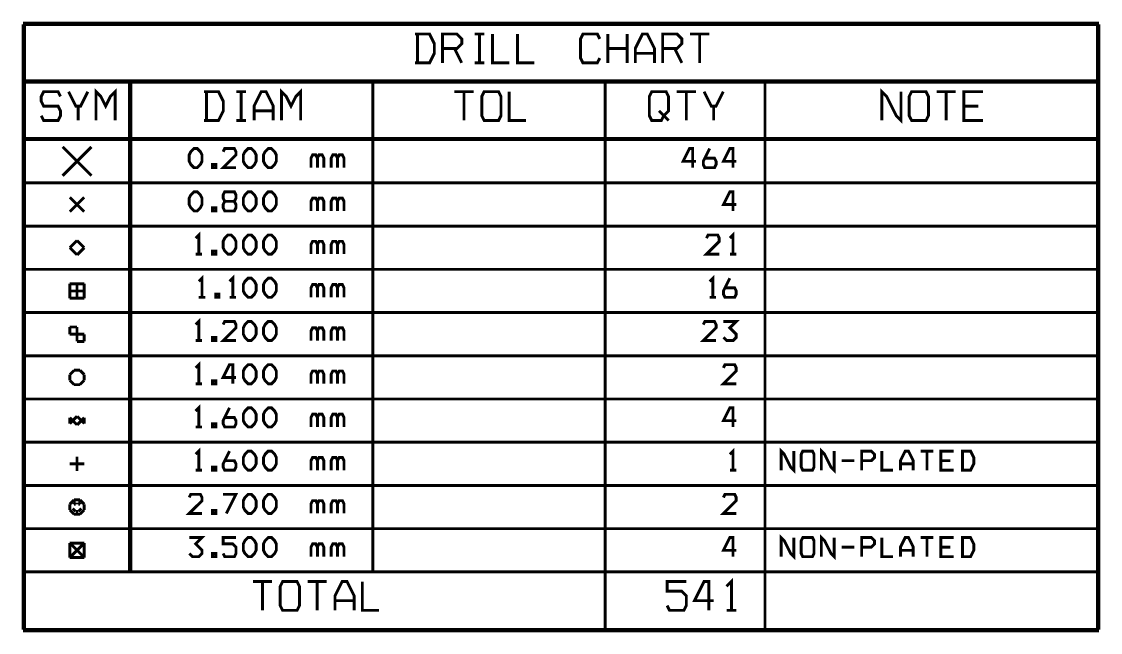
# Model space of a CAD drawing. Extents: x -5 to 112, y -62 to 71.
# Drawn here: x -3.7 to 91.4, y -62.5 to -8.6 of the extents above; entities that cross this region are included whole.
import ezdxf

# ---------------------------------------------------------------- set-up
doc = ezdxf.new("R2010")
doc.units = 0
doc.header["$MEASUREMENT"] = 0
doc.layers.add('25-336-0_DRD', color=7, linetype='CONTINUOUS')

msp = doc.modelspace()

# ---------------------------------------------------------------- linework, layer by layer
at = {"layer": '25-336-0_DRD', "const_width": 0.254}
for points in [[(91.313, -8.763), (-3.556, -8.763)], [(-3.556, -62.23), (-3.556, -8.89)], [(91.186, -8.89), (-3.429, -8.89)], [(-3.429, -62.23), (-3.429, -8.89)], [(91.186, -62.23), (91.186, -8.89)], [(91.313, -62.23), (91.313, -8.89)], [(31.01848, -12.27582), (32.28848, -12.27582), (32.71266, -11.43), (32.71266, -10.58418), (32.28848, -9.73582), (31.01848, -9.73582)], [(31.23184, -12.27582), (31.23184, -9.73582)], [(33.43148, -11.00582), (34.70148, -11.00582), (35.12566, -10.58418), (35.12566, -10.16), (34.70148, -9.73582), (33.43148, -9.73582), (33.43148, -12.27582)], [(37.11448, -9.73582), (36.26866, -9.73582)], [(36.69284, -12.27582), (36.69284, -9.73582)], [(39.31666, -12.27582), (37.83584, -12.27582), (37.83584, -9.73582)], [(41.51884, -12.27582), (40.03548, -12.27582), (40.03548, -9.73582)], [(47.29734, -11.85418), (47.08398, -12.27582), (45.81398, -12.27582), (45.60316, -11.85418), (45.60316, -10.16), (45.81398, -9.73582), (47.08398, -9.73582), (47.29734, -10.16)], [(48.01616, -12.27582), (48.01616, -9.73582)], [(49.71034, -12.27582), (49.71034, -9.73582)], [(52.12334, -12.27582), (52.12334, -11.00582), (51.48834, -9.73582), (51.06416, -9.73582), (50.42916, -11.00582), (50.42916, -12.27582)], [(52.84216, -11.00582), (54.11216, -11.00582), (54.53634, -10.58418), (54.53634, -10.16), (54.11216, -9.73582), (52.84216, -9.73582), (52.84216, -12.27582)], [(56.94934, -9.73582), (55.25516, -9.73582)], [(56.10098, -12.27582), (56.10098, -9.73582)], [(34.49066, -11.00582), (35.12566, -12.27582)], [(49.71034, -11.00582), (48.01616, -11.00582)], [(52.12334, -11.43), (50.42916, -11.43)], [(53.90134, -11.00582), (54.53634, -12.27582)], [(37.11448, -12.27582), (36.26866, -12.27582)], [(91.186, -13.843), (-3.429, -13.843)], [(91.186, -13.97), (-3.429, -13.97)], [(5.842, -57.15), (5.842, -13.97)], [(5.969, -57.15), (5.969, -13.97)], [(27.28468, -57.15), (27.28468, -13.97)], [(47.77232, -62.23), (47.77232, -13.97)], [(61.86932, -62.23), (61.86932, -13.97)], [(-0.254, -15.24), (-0.46482, -14.81582), (-1.73482, -14.81582), (-1.94818, -15.24), (-1.94818, -15.66418), (-1.73482, -16.08582), (-0.46482, -16.08582), (-0.254, -16.51), (-0.254, -16.93418), (-0.46482, -17.35582), (-1.73482, -17.35582), (-1.94818, -16.93418)], [(2.159, -14.81582), (1.524, -16.08582), (1.09982, -16.08582), (0.46482, -14.81582)], [(4.572, -17.35582), (4.572, -14.81582), (4.14782, -15.24), (3.72618, -16.08582), (3.302, -15.24), (2.87782, -14.81582), (2.87782, -17.35582)], [(12.41298, -17.35582), (13.68298, -17.35582), (14.10716, -16.51), (14.10716, -15.66418), (13.68298, -14.81582), (12.41298, -14.81582)], [(12.62634, -17.35582), (12.62634, -14.81582)], [(16.09598, -14.81582), (15.25016, -14.81582)], [(15.67434, -17.35582), (15.67434, -14.81582)], [(18.50898, -17.35582), (18.50898, -16.08582), (17.87398, -14.81582), (17.45234, -14.81582), (16.81734, -16.08582), (16.81734, -17.35582)], [(20.92198, -17.35582), (20.92198, -14.81582), (20.50034, -15.24), (20.07616, -16.08582), (19.65198, -15.24), (19.23034, -14.81582), (19.23034, -17.35582)], [(36.17468, -14.81582), (34.4805, -14.81582)], [(35.32632, -17.35582), (35.32632, -14.81582)], [(37.10432, -17.35582), (36.8935, -16.93418), (36.8935, -15.24), (37.10432, -14.81582), (38.37432, -14.81582), (38.58768, -15.24), (38.58768, -16.93418), (38.37432, -17.35582), (37.10432, -17.35582)], [(40.78732, -17.35582), (39.3065, -17.35582), (39.3065, -14.81582)], [(51.66868, -16.93418), (51.8795, -17.35582), (52.72532, -17.35582), (52.93868, -16.93418), (53.36032, -16.51), (53.36032, -15.24), (53.1495, -14.81582), (51.8795, -14.81582), (51.66868, -15.24), (51.66868, -16.93418)], [(55.77332, -14.81582), (54.08168, -14.81582)], [(54.9275, -17.35582), (54.9275, -14.81582)], [(58.18632, -14.81582), (57.55132, -16.08582), (57.12968, -16.08582), (56.49468, -14.81582)], [(73.86066, -14.81582), (73.86066, -17.35582), (73.43648, -16.93418), (72.59066, -15.24), (72.16648, -14.81582), (72.16648, -17.35582)], [(74.79284, -17.35582), (74.57948, -16.93418), (74.57948, -15.24), (74.79284, -14.81582), (76.06284, -14.81582), (76.27366, -15.24), (76.27366, -16.93418), (76.06284, -17.35582), (74.79284, -17.35582)], [(78.68666, -14.81582), (76.99248, -14.81582)], [(77.84084, -17.35582), (77.84084, -14.81582)], [(81.09966, -17.35582), (79.40548, -17.35582), (79.40548, -14.81582), (81.09966, -14.81582)], [(1.31318, -17.35582), (1.31318, -16.08582)], [(57.3405, -17.35582), (57.3405, -16.08582)], [(80.67548, -16.08582), (79.40548, -16.08582)], [(18.50898, -16.51), (16.81734, -16.51)], [(52.5145, -16.51), (53.36032, -17.35582)], [(16.09598, -17.35582), (15.25016, -17.35582)], [(91.186, -18.923), (-3.429, -18.923)], [(91.186, -19.05), (-3.429, -19.05)], [(2.4765, -19.685), (-0.0635, -22.225)], [(2.4765, -22.225), (-0.0635, -19.685)], [(11.52144, -21.51888), (11.2395, -21.23694), (11.09726, -20.955), (11.09726, -20.39112), (11.2395, -20.10918), (11.52144, -19.82724), (11.80338, -19.82724), (12.08532, -20.10918), (12.22756, -20.39112), (12.22756, -20.955), (12.08532, -21.23694), (11.80338, -21.51888), (11.52144, -21.51888)], [(15.21968, -21.51888), (14.08938, -21.51888), (15.21968, -20.39112), (15.21968, -20.10918), (15.07744, -19.82724), (14.23162, -19.82724), (14.08938, -20.10918)], [(16.29156, -21.51888), (16.00962, -21.23694), (15.86738, -20.955), (15.86738, -20.39112), (16.00962, -20.10918), (16.29156, -19.82724), (16.5735, -19.82724), (16.85544, -20.10918), (16.99768, -20.39112), (16.99768, -20.955), (16.85544, -21.23694), (16.5735, -21.51888), (16.29156, -21.51888)], [(18.06956, -21.51888), (17.78762, -21.23694), (17.64538, -20.955), (17.64538, -20.39112), (17.78762, -20.10918), (18.06956, -19.82724), (18.3515, -19.82724), (18.63344, -20.10918), (18.77568, -20.39112), (18.77568, -20.955), (18.63344, -21.23694), (18.3515, -21.51888), (18.06956, -21.51888)], [(55.77332, -20.955), (54.64556, -20.955), (55.20944, -19.82724), (55.49138, -19.82724), (55.49138, -21.51888)], [(56.56326, -20.67306), (57.41162, -20.67306), (57.55132, -20.955), (57.55132, -21.23694), (57.41162, -21.51888), (56.56326, -21.51888), (56.42356, -21.23694), (56.42356, -20.955), (56.98744, -19.82724)], [(59.32932, -20.955), (58.20156, -20.955), (58.76544, -19.82724), (59.04738, -19.82724), (59.04738, -21.51888)], [(22.96668, -21.51888), (22.96668, -20.67306), (22.82444, -20.39112), (22.5425, -20.39112), (22.40026, -20.67306), (22.26056, -20.39112), (21.97862, -20.39112), (21.83638, -20.67306), (21.83638, -21.51888)], [(22.40026, -21.51888), (22.40026, -20.67306)], [(24.74468, -21.51888), (24.74468, -20.67306), (24.60244, -20.39112), (24.3205, -20.39112), (24.17826, -20.67306), (24.03856, -20.39112), (23.75662, -20.39112), (23.61438, -20.67306), (23.61438, -21.51888)], [(24.17826, -21.51888), (24.17826, -20.67306)], [(13.15974, -21.51888), (13.44168, -21.51888), (13.44168, -21.23694), (13.15974, -21.23694), (13.15974, -21.51888)], [(91.186, -22.86), (-3.429, -22.86)], [(11.52144, -25.32888), (11.2395, -25.04694), (11.09726, -24.765), (11.09726, -24.20112), (11.2395, -23.91918), (11.52144, -23.63724), (11.80338, -23.63724), (12.08532, -23.91918), (12.22756, -24.20112), (12.22756, -24.765), (12.08532, -25.04694), (11.80338, -25.32888), (11.52144, -25.32888)], [(15.07744, -24.48306), (15.21968, -24.20112), (15.21968, -23.91918), (15.07744, -23.63724), (14.23162, -23.63724), (14.08938, -23.91918), (14.08938, -24.20112), (14.23162, -24.48306), (15.07744, -24.48306), (15.21968, -24.765), (15.21968, -25.04694), (15.07744, -25.32888), (14.23162, -25.32888), (14.08938, -25.04694), (14.08938, -24.765), (14.23162, -24.48306)], [(16.29156, -25.32888), (16.00962, -25.04694), (15.86738, -24.765), (15.86738, -24.20112), (16.00962, -23.91918), (16.29156, -23.63724), (16.5735, -23.63724), (16.85544, -23.91918), (16.99768, -24.20112), (16.99768, -24.765), (16.85544, -25.04694), (16.5735, -25.32888), (16.29156, -25.32888)], [(18.06956, -25.32888), (17.78762, -25.04694), (17.64538, -24.765), (17.64538, -24.20112), (17.78762, -23.91918), (18.06956, -23.63724), (18.3515, -23.63724), (18.63344, -23.91918), (18.77568, -24.20112), (18.77568, -24.765), (18.63344, -25.04694), (18.3515, -25.32888), (18.06956, -25.32888)], [(59.32932, -24.765), (58.20156, -24.765), (58.76544, -23.63724), (59.04738, -23.63724), (59.04738, -25.32888)], [(1.8415, -24.13), (0.5715, -25.4)], [(1.8415, -25.4), (0.5715, -24.13)], [(22.96668, -25.32888), (22.96668, -24.48306), (22.82444, -24.20112), (22.5425, -24.20112), (22.40026, -24.48306), (22.26056, -24.20112), (21.97862, -24.20112), (21.83638, -24.48306), (21.83638, -25.32888)], [(22.40026, -25.32888), (22.40026, -24.48306)], [(24.74468, -25.32888), (24.74468, -24.48306), (24.60244, -24.20112), (24.3205, -24.20112), (24.17826, -24.48306), (24.03856, -24.20112), (23.75662, -24.20112), (23.61438, -24.48306), (23.61438, -25.32888)], [(24.17826, -25.32888), (24.17826, -24.48306)], [(13.15974, -25.32888), (13.44168, -25.32888), (13.44168, -25.04694), (13.15974, -25.04694), (13.15974, -25.32888)], [(91.186, -26.67), (-3.429, -26.67)], [(11.94562, -29.13888), (11.94562, -27.44724), (11.66368, -27.72918)], [(14.51356, -29.13888), (14.23162, -28.85694), (14.08938, -28.575), (14.08938, -28.01112), (14.23162, -27.72918), (14.51356, -27.44724), (14.7955, -27.44724), (15.07744, -27.72918), (15.21968, -28.01112), (15.21968, -28.575), (15.07744, -28.85694), (14.7955, -29.13888), (14.51356, -29.13888)], [(16.29156, -29.13888), (16.00962, -28.85694), (15.86738, -28.575), (15.86738, -28.01112), (16.00962, -27.72918), (16.29156, -27.44724), (16.5735, -27.44724), (16.85544, -27.72918), (16.99768, -28.01112), (16.99768, -28.575), (16.85544, -28.85694), (16.5735, -29.13888), (16.29156, -29.13888)], [(18.06956, -29.13888), (17.78762, -28.85694), (17.64538, -28.575), (17.64538, -28.01112), (17.78762, -27.72918), (18.06956, -27.44724), (18.3515, -27.44724), (18.63344, -27.72918), (18.77568, -28.01112), (18.77568, -28.575), (18.63344, -28.85694), (18.3515, -29.13888), (18.06956, -29.13888)], [(57.83326, -29.13888), (56.7055, -29.13888), (57.83326, -28.01112), (57.83326, -27.72918), (57.69356, -27.44724), (56.8452, -27.44724), (56.7055, -27.72918)], [(59.04738, -29.13888), (59.04738, -27.44724), (58.76544, -27.72918)], [(1.2065, -27.94), (0.5715, -28.575)], [(0.5715, -28.575), (1.2065, -29.21)], [(1.8415, -28.575), (1.2065, -27.94)], [(1.2065, -29.21), (1.8415, -28.575)], [(22.96668, -29.13888), (22.96668, -28.29306), (22.82444, -28.01112), (22.5425, -28.01112), (22.40026, -28.29306), (22.26056, -28.01112), (21.97862, -28.01112), (21.83638, -28.29306), (21.83638, -29.13888)], [(22.40026, -29.13888), (22.40026, -28.29306)], [(24.74468, -29.13888), (24.74468, -28.29306), (24.60244, -28.01112), (24.3205, -28.01112), (24.17826, -28.29306), (24.03856, -28.01112), (23.75662, -28.01112), (23.61438, -28.29306), (23.61438, -29.13888)], [(24.17826, -29.13888), (24.17826, -28.29306)], [(12.22756, -29.13888), (11.66368, -29.13888)], [(13.15974, -29.13888), (13.44168, -29.13888), (13.44168, -28.85694), (13.15974, -28.85694), (13.15974, -29.13888)], [(59.32932, -29.13888), (58.76544, -29.13888)], [(91.186, -30.48), (-3.429, -30.48)], [(12.22756, -32.94888), (12.22756, -31.25724), (11.94562, -31.53918)], [(14.9352, -32.94888), (14.9352, -31.25724), (14.65326, -31.53918)], [(16.29156, -32.94888), (16.00962, -32.66694), (15.86738, -32.385), (15.86738, -31.82112), (16.00962, -31.53918), (16.29156, -31.25724), (16.5735, -31.25724), (16.85544, -31.53918), (16.99768, -31.82112), (16.99768, -32.385), (16.85544, -32.66694), (16.5735, -32.94888), (16.29156, -32.94888)], [(18.06956, -32.94888), (17.78762, -32.66694), (17.64538, -32.385), (17.64538, -31.82112), (17.78762, -31.53918), (18.06956, -31.25724), (18.3515, -31.25724), (18.63344, -31.53918), (18.77568, -31.82112), (18.77568, -32.385), (18.63344, -32.66694), (18.3515, -32.94888), (18.06956, -32.94888)], [(57.26938, -32.94888), (57.26938, -31.25724), (56.98744, -31.53918)], [(58.34126, -32.10306), (59.18962, -32.10306), (59.32932, -32.385), (59.32932, -32.66694), (59.18962, -32.94888), (58.34126, -32.94888), (58.20156, -32.66694), (58.20156, -32.385), (58.76544, -31.25724)], [(0.5715, -31.75), (0.5715, -33.02)], [(1.8415, -31.75), (0.5715, -31.75)], [(1.8415, -32.385), (0.5715, -32.385)], [(1.2065, -31.75), (1.2065, -33.02)], [(1.8415, -33.02), (1.8415, -31.75)], [(22.96668, -32.94888), (22.96668, -32.10306), (22.82444, -31.82112), (22.5425, -31.82112), (22.40026, -32.10306), (22.26056, -31.82112), (21.97862, -31.82112), (21.83638, -32.10306), (21.83638, -32.94888)], [(22.40026, -32.94888), (22.40026, -32.10306)], [(24.74468, -32.94888), (24.74468, -32.10306), (24.60244, -31.82112), (24.3205, -31.82112), (24.17826, -32.10306), (24.03856, -31.82112), (23.75662, -31.82112), (23.61438, -32.10306), (23.61438, -32.94888)], [(24.17826, -32.94888), (24.17826, -32.10306)], [(0.5715, -33.02), (1.8415, -33.02)], [(12.5095, -32.94888), (11.94562, -32.94888)], [(13.44168, -32.94888), (13.72362, -32.94888), (13.72362, -32.66694), (13.44168, -32.66694), (13.44168, -32.94888)], [(15.21968, -32.94888), (14.65326, -32.94888)], [(57.55132, -32.94888), (56.98744, -32.94888)], [(91.186, -34.29), (-3.429, -34.29)], [(11.94562, -36.75888), (11.94562, -35.06724), (11.66368, -35.34918)], [(15.21968, -36.75888), (14.08938, -36.75888), (15.21968, -35.63112), (15.21968, -35.34918), (15.07744, -35.06724), (14.23162, -35.06724), (14.08938, -35.34918)], [(16.29156, -36.75888), (16.00962, -36.47694), (15.86738, -36.195), (15.86738, -35.63112), (16.00962, -35.34918), (16.29156, -35.06724), (16.5735, -35.06724), (16.85544, -35.34918), (16.99768, -35.63112), (16.99768, -36.195), (16.85544, -36.47694), (16.5735, -36.75888), (16.29156, -36.75888)], [(18.06956, -36.75888), (17.78762, -36.47694), (17.64538, -36.195), (17.64538, -35.63112), (17.78762, -35.34918), (18.06956, -35.06724), (18.3515, -35.06724), (18.63344, -35.34918), (18.77568, -35.63112), (18.77568, -36.195), (18.63344, -36.47694), (18.3515, -36.75888), (18.06956, -36.75888)], [(57.55132, -36.75888), (56.42356, -36.75888), (57.55132, -35.63112), (57.55132, -35.34918), (57.41162, -35.06724), (56.56326, -35.06724), (56.42356, -35.34918)], [(58.20156, -36.47694), (58.4835, -36.75888), (59.04738, -36.75888), (59.32932, -36.47694), (59.32932, -36.195), (58.76544, -35.63112), (59.32932, -35.06724), (58.20156, -35.06724)], [(0.5715, -35.56), (0.5715, -36.195)], [(1.2065, -35.56), (0.5715, -35.56)], [(0.5715, -36.195), (1.8415, -36.195)], [(1.2065, -36.83), (1.2065, -35.56)], [(1.8415, -36.195), (1.8415, -36.83)], [(22.96668, -36.75888), (22.96668, -35.91306), (22.82444, -35.63112), (22.5425, -35.63112), (22.40026, -35.91306), (22.26056, -35.63112), (21.97862, -35.63112), (21.83638, -35.91306), (21.83638, -36.75888)], [(22.40026, -36.75888), (22.40026, -35.91306)], [(24.74468, -36.75888), (24.74468, -35.91306), (24.60244, -35.63112), (24.3205, -35.63112), (24.17826, -35.91306), (24.03856, -35.63112), (23.75662, -35.63112), (23.61438, -35.91306), (23.61438, -36.75888)], [(24.17826, -36.75888), (24.17826, -35.91306)], [(1.8415, -36.83), (1.2065, -36.83)], [(12.22756, -36.75888), (11.66368, -36.75888)], [(13.15974, -36.75888), (13.44168, -36.75888), (13.44168, -36.47694), (13.15974, -36.47694), (13.15974, -36.75888)], [(91.186, -38.1), (-3.429, -38.1)], [(11.94562, -40.56888), (11.94562, -38.87724), (11.66368, -39.15918)], [(15.21968, -40.005), (14.08938, -40.005), (14.65326, -38.87724), (14.9352, -38.87724), (14.9352, -40.56888)], [(16.29156, -40.56888), (16.00962, -40.28694), (15.86738, -40.005), (15.86738, -39.44112), (16.00962, -39.15918), (16.29156, -38.87724), (16.5735, -38.87724), (16.85544, -39.15918), (16.99768, -39.44112), (16.99768, -40.005), (16.85544, -40.28694), (16.5735, -40.56888), (16.29156, -40.56888)], [(18.06956, -40.56888), (17.78762, -40.28694), (17.64538, -40.005), (17.64538, -39.44112), (17.78762, -39.15918), (18.06956, -38.87724), (18.3515, -38.87724), (18.63344, -39.15918), (18.77568, -39.44112), (18.77568, -40.005), (18.63344, -40.28694), (18.3515, -40.56888), (18.06956, -40.56888)], [(59.32932, -40.56888), (58.20156, -40.56888), (59.32932, -39.44112), (59.32932, -39.15918), (59.18962, -38.87724), (58.34126, -38.87724), (58.20156, -39.15918)], [(0.9525, -39.37), (0.5715, -39.751)], [(0.5715, -39.751), (0.5715, -40.259)], [(1.4605, -39.37), (0.9525, -39.37)], [(1.8415, -39.751), (1.4605, -39.37)], [(1.8415, -40.259), (1.8415, -39.751)], [(22.96668, -40.56888), (22.96668, -39.72306), (22.82444, -39.44112), (22.5425, -39.44112), (22.40026, -39.72306), (22.26056, -39.44112), (21.97862, -39.44112), (21.83638, -39.72306), (21.83638, -40.56888)], [(22.40026, -40.56888), (22.40026, -39.72306)], [(24.74468, -40.56888), (24.74468, -39.72306), (24.60244, -39.44112), (24.3205, -39.44112), (24.17826, -39.72306), (24.03856, -39.44112), (23.75662, -39.44112), (23.61438, -39.72306), (23.61438, -40.56888)], [(24.17826, -40.56888), (24.17826, -39.72306)], [(0.5715, -40.259), (0.9525, -40.64)], [(0.9525, -40.64), (1.4605, -40.64)], [(1.4605, -40.64), (1.8415, -40.259)], [(12.22756, -40.56888), (11.66368, -40.56888)], [(13.15974, -40.56888), (13.44168, -40.56888), (13.44168, -40.28694), (13.15974, -40.28694), (13.15974, -40.56888)], [(91.186, -41.91), (-3.429, -41.91)], [(11.94562, -44.37888), (11.94562, -42.68724), (11.66368, -42.96918)], [(14.23162, -43.53306), (15.07744, -43.53306), (15.21968, -43.815), (15.21968, -44.09694), (15.07744, -44.37888), (14.23162, -44.37888), (14.08938, -44.09694), (14.08938, -43.815), (14.65326, -42.68724)], [(16.29156, -44.37888), (16.00962, -44.09694), (15.86738, -43.815), (15.86738, -43.25112), (16.00962, -42.96918), (16.29156, -42.68724), (16.5735, -42.68724), (16.85544, -42.96918), (16.99768, -43.25112), (16.99768, -43.815), (16.85544, -44.09694), (16.5735, -44.37888), (16.29156, -44.37888)], [(18.06956, -44.37888), (17.78762, -44.09694), (17.64538, -43.815), (17.64538, -43.25112), (17.78762, -42.96918), (18.06956, -42.68724), (18.3515, -42.68724), (18.63344, -42.96918), (18.77568, -43.25112), (18.77568, -43.815), (18.63344, -44.09694), (18.3515, -44.37888), (18.06956, -44.37888)], [(59.32932, -43.815), (58.20156, -43.815), (58.76544, -42.68724), (59.04738, -42.68724), (59.04738, -44.37888)], [(0.5715, -44.069), (1.2065, -43.434)], [(0.5715, -43.561), (0.5715, -44.069)], [(1.2065, -44.196), (0.5715, -43.561)], [(1.2065, -43.434), (1.8415, -44.069)], [(1.8415, -43.561), (1.2065, -44.196)], [(1.8415, -44.069), (1.8415, -43.561)], [(22.96668, -44.37888), (22.96668, -43.53306), (22.82444, -43.25112), (22.5425, -43.25112), (22.40026, -43.53306), (22.26056, -43.25112), (21.97862, -43.25112), (21.83638, -43.53306), (21.83638, -44.37888)], [(22.40026, -44.37888), (22.40026, -43.53306)], [(24.74468, -44.37888), (24.74468, -43.53306), (24.60244, -43.25112), (24.3205, -43.25112), (24.17826, -43.53306), (24.03856, -43.25112), (23.75662, -43.25112), (23.61438, -43.53306), (23.61438, -44.37888)], [(24.17826, -44.37888), (24.17826, -43.53306)], [(12.22756, -44.37888), (11.66368, -44.37888)], [(13.15974, -44.37888), (13.44168, -44.37888), (13.44168, -44.09694), (13.15974, -44.09694), (13.15974, -44.37888)], [(91.186, -45.72), (-3.429, -45.72)], [(11.94562, -48.18888), (11.94562, -46.49724), (11.66368, -46.77918)], [(14.23162, -47.34306), (15.07744, -47.34306), (15.21968, -47.625), (15.21968, -47.90694), (15.07744, -48.18888), (14.23162, -48.18888), (14.08938, -47.90694), (14.08938, -47.625), (14.65326, -46.49724)], [(16.29156, -48.18888), (16.00962, -47.90694), (15.86738, -47.625), (15.86738, -47.06112), (16.00962, -46.77918), (16.29156, -46.49724), (16.5735, -46.49724), (16.85544, -46.77918), (16.99768, -47.06112), (16.99768, -47.625), (16.85544, -47.90694), (16.5735, -48.18888), (16.29156, -48.18888)], [(18.06956, -48.18888), (17.78762, -47.90694), (17.64538, -47.625), (17.64538, -47.06112), (17.78762, -46.77918), (18.06956, -46.49724), (18.3515, -46.49724), (18.63344, -46.77918), (18.77568, -47.06112), (18.77568, -47.625), (18.63344, -47.90694), (18.3515, -48.18888), (18.06956, -48.18888)], [(59.04738, -48.18888), (59.04738, -46.49724), (58.76544, -46.77918)], [(64.40932, -46.49724), (64.40932, -48.18888), (64.12738, -47.90694), (63.5635, -46.77918), (63.28156, -46.49724), (63.28156, -48.18888)], [(65.19926, -48.18888), (65.05956, -47.90694), (65.05956, -46.77918), (65.19926, -46.49724), (66.04762, -46.49724), (66.18732, -46.77918), (66.18732, -47.90694), (66.04762, -48.18888), (65.19926, -48.18888)], [(67.96532, -46.49724), (67.96532, -48.18888), (67.68338, -47.90694), (67.1195, -46.77918), (66.83756, -46.49724), (66.83756, -48.18888)], [(70.39356, -47.34306), (71.23938, -47.34306), (71.52132, -47.06112), (71.52132, -46.77918), (71.23938, -46.49724), (70.39356, -46.49724), (70.39356, -48.18888)], [(73.15962, -48.18888), (72.17156, -48.18888), (72.17156, -46.49724)], [(74.93762, -48.18888), (74.93762, -47.34306), (74.51344, -46.49724), (74.2315, -46.49724), (73.80732, -47.34306), (73.80732, -48.18888)], [(76.71562, -46.49724), (75.58532, -46.49724)], [(76.1492, -48.18888), (76.1492, -46.49724)], [(78.49362, -48.18888), (77.36332, -48.18888), (77.36332, -46.49724), (78.49362, -46.49724)], [(79.14132, -48.18888), (79.98714, -48.18888), (80.27162, -47.625), (80.27162, -47.06112), (79.98714, -46.49724), (79.14132, -46.49724)], [(79.28356, -48.18888), (79.28356, -46.49724)], [(1.8415, -47.625), (0.5715, -47.625)], [(1.2065, -46.99), (1.2065, -48.26)], [(22.96668, -48.18888), (22.96668, -47.34306), (22.82444, -47.06112), (22.5425, -47.06112), (22.40026, -47.34306), (22.26056, -47.06112), (21.97862, -47.06112), (21.83638, -47.34306), (21.83638, -48.18888)], [(22.40026, -48.18888), (22.40026, -47.34306)], [(24.74468, -48.18888), (24.74468, -47.34306), (24.60244, -47.06112), (24.3205, -47.06112), (24.17826, -47.34306), (24.03856, -47.06112), (23.75662, -47.06112), (23.61438, -47.34306), (23.61438, -48.18888)], [(24.17826, -48.18888), (24.17826, -47.34306)], [(69.74332, -47.34306), (68.61556, -47.34306)], [(74.93762, -47.625), (73.80732, -47.625)], [(78.20914, -47.34306), (77.36332, -47.34306)], [(12.22756, -48.18888), (11.66368, -48.18888)], [(13.15974, -48.18888), (13.44168, -48.18888), (13.44168, -47.90694), (13.15974, -47.90694), (13.15974, -48.18888)], [(59.32932, -48.18888), (58.76544, -48.18888)], [(91.186, -49.53), (-3.429, -49.53)], [(12.22756, -51.99888), (11.09726, -51.99888), (12.22756, -50.87112), (12.22756, -50.58918), (12.08532, -50.30724), (11.2395, -50.30724), (11.09726, -50.58918)], [(14.37132, -51.99888), (15.21968, -50.30724), (14.08938, -50.30724)], [(16.29156, -51.99888), (16.00962, -51.71694), (15.86738, -51.435), (15.86738, -50.87112), (16.00962, -50.58918), (16.29156, -50.30724), (16.5735, -50.30724), (16.85544, -50.58918), (16.99768, -50.87112), (16.99768, -51.435), (16.85544, -51.71694), (16.5735, -51.99888), (16.29156, -51.99888)], [(18.06956, -51.99888), (17.78762, -51.71694), (17.64538, -51.435), (17.64538, -50.87112), (17.78762, -50.58918), (18.06956, -50.30724), (18.3515, -50.30724), (18.63344, -50.58918), (18.77568, -50.87112), (18.77568, -51.435), (18.63344, -51.71694), (18.3515, -51.99888), (18.06956, -51.99888)], [(59.32932, -51.99888), (58.20156, -51.99888), (59.32932, -50.87112), (59.32932, -50.58918), (59.18962, -50.30724), (58.34126, -50.30724), (58.20156, -50.58918)], [(0.9525, -50.8), (0.5715, -51.181)], [(0.5715, -51.181), (0.5715, -51.689)], [(1.4605, -50.8), (0.9525, -50.8)], [(0.9525, -51.054), (0.9525, -51.181)], [(1.0795, -51.054), (0.9525, -51.054)], [(0.9525, -51.181), (1.0795, -51.181)], [(1.0795, -51.181), (1.0795, -51.054)], [(1.3335, -51.054), (1.3335, -51.181)], [(1.4605, -51.054), (1.3335, -51.054)], [(1.3335, -51.181), (1.4605, -51.181)], [(1.8415, -51.181), (1.4605, -50.8)], [(1.4605, -51.181), (1.4605, -51.054)], [(1.8415, -51.689), (1.8415, -51.181)], [(22.96668, -51.99888), (22.96668, -51.15306), (22.82444, -50.87112), (22.5425, -50.87112), (22.40026, -51.15306), (22.26056, -50.87112), (21.97862, -50.87112), (21.83638, -51.15306), (21.83638, -51.99888)], [(22.40026, -51.99888), (22.40026, -51.15306)], [(24.74468, -51.99888), (24.74468, -51.15306), (24.60244, -50.87112), (24.3205, -50.87112), (24.17826, -51.15306), (24.03856, -50.87112), (23.75662, -50.87112), (23.61438, -51.15306), (23.61438, -51.99888)], [(24.17826, -51.99888), (24.17826, -51.15306)], [(0.5715, -51.689), (0.9525, -52.07)], [(1.0795, -51.816), (0.8255, -51.562)], [(0.9525, -52.07), (1.4605, -52.07)], [(1.3335, -51.816), (1.0795, -51.816)], [(1.5875, -51.562), (1.3335, -51.816)], [(1.4605, -52.07), (1.8415, -51.689)], [(13.15974, -51.99888), (13.44168, -51.99888), (13.44168, -51.71694), (13.15974, -51.71694), (13.15974, -51.99888)], [(91.186, -53.34), (-3.429, -53.34)], [(11.09726, -55.52694), (11.38174, -55.80888), (11.94562, -55.80888), (12.22756, -55.52694), (12.22756, -55.245), (11.66368, -54.68112), (12.22756, -54.11724), (11.09726, -54.11724)], [(14.08938, -55.52694), (14.23162, -55.80888), (15.07744, -55.80888), (15.21968, -55.52694), (15.21968, -54.96306), (14.9352, -54.68112), (14.08938, -54.68112), (14.08938, -54.11724), (15.21968, -54.11724)], [(16.29156, -55.80888), (16.00962, -55.52694), (15.86738, -55.245), (15.86738, -54.68112), (16.00962, -54.39918), (16.29156, -54.11724), (16.5735, -54.11724), (16.85544, -54.39918), (16.99768, -54.68112), (16.99768, -55.245), (16.85544, -55.52694), (16.5735, -55.80888), (16.29156, -55.80888)], [(18.06956, -55.80888), (17.78762, -55.52694), (17.64538, -55.245), (17.64538, -54.68112), (17.78762, -54.39918), (18.06956, -54.11724), (18.3515, -54.11724), (18.63344, -54.39918), (18.77568, -54.68112), (18.77568, -55.245), (18.63344, -55.52694), (18.3515, -55.80888), (18.06956, -55.80888)], [(59.32932, -55.245), (58.20156, -55.245), (58.76544, -54.11724), (59.04738, -54.11724), (59.04738, -55.80888)], [(64.40932, -54.11724), (64.40932, -55.80888), (64.12738, -55.52694), (63.5635, -54.39918), (63.28156, -54.11724), (63.28156, -55.80888)], [(65.19926, -55.80888), (65.05956, -55.52694), (65.05956, -54.39918), (65.19926, -54.11724), (66.04762, -54.11724), (66.18732, -54.39918), (66.18732, -55.52694), (66.04762, -55.80888), (65.19926, -55.80888)], [(67.96532, -54.11724), (67.96532, -55.80888), (67.68338, -55.52694), (67.1195, -54.39918), (66.83756, -54.11724), (66.83756, -55.80888)], [(70.39356, -54.96306), (71.23938, -54.96306), (71.52132, -54.68112), (71.52132, -54.39918), (71.23938, -54.11724), (70.39356, -54.11724), (70.39356, -55.80888)], [(73.15962, -55.80888), (72.17156, -55.80888), (72.17156, -54.11724)], [(74.93762, -55.80888), (74.93762, -54.96306), (74.51344, -54.11724), (74.2315, -54.11724), (73.80732, -54.96306), (73.80732, -55.80888)], [(76.71562, -54.11724), (75.58532, -54.11724)], [(76.1492, -55.80888), (76.1492, -54.11724)], [(78.49362, -55.80888), (77.36332, -55.80888), (77.36332, -54.11724), (78.49362, -54.11724)], [(79.14132, -55.80888), (79.98714, -55.80888), (80.27162, -55.245), (80.27162, -54.68112), (79.98714, -54.11724), (79.14132, -54.11724)], [(79.28356, -55.80888), (79.28356, -54.11724)], [(0.5715, -54.61), (0.5715, -55.88)], [(1.8415, -54.61), (0.5715, -54.61)], [(1.8415, -54.61), (0.5715, -55.88)], [(1.8415, -55.88), (0.5715, -54.61)], [(1.8415, -55.88), (1.8415, -54.61)], [(22.96668, -55.80888), (22.96668, -54.96306), (22.82444, -54.68112), (22.5425, -54.68112), (22.40026, -54.96306), (22.26056, -54.68112), (21.97862, -54.68112), (21.83638, -54.96306), (21.83638, -55.80888)], [(22.40026, -55.80888), (22.40026, -54.96306)], [(24.74468, -55.80888), (24.74468, -54.96306), (24.60244, -54.68112), (24.3205, -54.68112), (24.17826, -54.96306), (24.03856, -54.68112), (23.75662, -54.68112), (23.61438, -54.96306), (23.61438, -55.80888)], [(24.17826, -55.80888), (24.17826, -54.96306)], [(69.74332, -54.96306), (68.61556, -54.96306)], [(74.93762, -55.245), (73.80732, -55.245)], [(78.20914, -54.96306), (77.36332, -54.96306)], [(0.5715, -55.88), (1.8415, -55.88)], [(13.15974, -55.80888), (13.44168, -55.80888), (13.44168, -55.52694), (13.15974, -55.52694), (13.15974, -55.80888)], [(91.186, -57.15), (-3.429, -57.15)], [(18.40484, -57.99582), (16.71066, -57.99582)], [(17.55648, -60.53582), (17.55648, -57.99582)], [(19.33448, -60.53582), (19.12366, -60.11418), (19.12366, -58.42), (19.33448, -57.99582), (20.60448, -57.99582), (20.81784, -58.42), (20.81784, -60.11418), (20.60448, -60.53582), (19.33448, -60.53582)], [(23.23084, -57.99582), (21.53666, -57.99582)], [(22.38248, -60.53582), (22.38248, -57.99582)], [(25.64384, -60.53582), (25.64384, -59.26582), (25.00884, -57.99582), (24.58466, -57.99582), (23.94966, -59.26582), (23.94966, -60.53582)], [(27.84348, -60.53582), (26.36266, -60.53582), (26.36266, -57.99582)], [(53.23332, -60.11418), (53.44668, -60.53582), (54.71668, -60.53582), (54.9275, -60.11418), (54.9275, -59.26582), (54.50332, -58.84418), (53.23332, -58.84418), (53.23332, -57.99582), (54.9275, -57.99582)], [(57.3405, -59.69), (55.64632, -59.69), (56.49468, -57.99582), (56.91632, -57.99582), (56.91632, -60.53582)], [(58.90768, -60.53582), (58.90768, -57.99582), (58.4835, -58.42)], [(25.64384, -59.69), (23.94966, -59.69)], [(59.32932, -60.53582), (58.4835, -60.53582)], [(91.313, -62.357), (-3.556, -62.357)], [(91.186, -62.23), (-3.429, -62.23)]]:
    msp.add_lwpolyline(points, dxfattribs=at)

doc.saveas('drawing.dxf')
